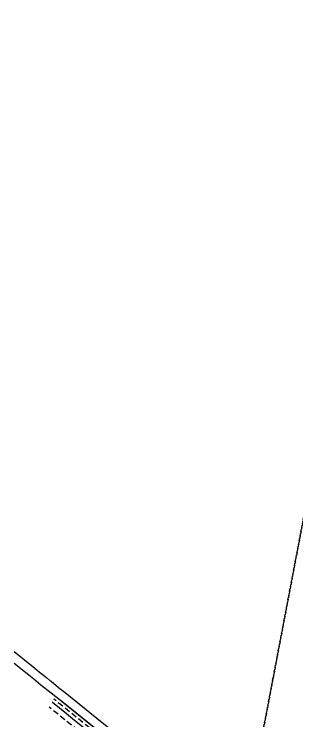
# Model space of a CAD drawing. Extents: x 532499 to 536929, y 6041259 to 6047760.
# Drawn here: x 532499 to 533113, y 6042701 to 6044236 of the extents above; entities that cross this region are included whole.
import ezdxf

# ---------------------------------------------------------------- set-up
doc = ezdxf.new("R2010")
doc.units = 0
doc.header["$LTSCALE"] = 5
doc.linetypes.add('foc-ACCESSROAD', pattern=[3.75, 2.5, -1.25])
doc.linetypes.add('foc-TIELINE', pattern=[1.875, 1.25, -0.625])
for name, color, linetype in [('C-RW', 13, 'Continuous'), ('F-AR', 190, 'foc-ACCESSROAD'), ('F-RW', 190, 'Continuous'), ('L-TIE', 7, 'foc-TIELINE')]:
    doc.layers.add(name, color=color, linetype=linetype)

msp = doc.modelspace()

# ---------------------------------------------------------------- linework, layer by layer
at = {"layer": 'C-RW'}
for points in [[(532498.71, 6042851.625), (532543.793, 6042815.353), (532554.039, 6042807.204), (532562.612, 6042800.325), (532569.627, 6042794.663), (532576.65, 6042789.032), (532579.02, 6042787.01), (532595.378, 6042773.849), (532609.355, 6042762.602), (532678.365, 6042707.074), (532715.521, 6042677.176)], [(532684.53, 6042677.351), (532609.535, 6042737.718), (532579.204, 6042761.457), (532557.034, 6042779.022), (532541.467, 6042791.548), (532534.352, 6042797.273), (532498.895, 6042825.799)]]:
    msp.add_lwpolyline(points, dxfattribs=at)
at = {"layer": 'F-AR', "flags": 128}
for points in [[(533436.698, 6042062.196), (533423.473, 6042072.86), (532986.527, 6042425.177), (532854.117, 6042531.813), (532657.86, 6042689.772), (532592.955, 6042742.012), (532585.185, 6042748.266)], [(533426.356, 6042044.857), (533410.925, 6042057.3), (532973.98, 6042409.616), (532841.579, 6042516.244), (532645.326, 6042674.2), (532580.421, 6042726.44), (532575.001, 6042730.802)]]:
    msp.add_lwpolyline(points, dxfattribs=at)
at = {"layer": 'F-RW', "flags": 128}
for points in [[(532588.777, 6042754.426), (532612.132, 6042735.627), (532649.315, 6042705.697), (532686.466, 6042675.793), (532858.346, 6042537.448), (532924.527, 6042493.107), (532965.726, 6042459.91), (532992.22, 6042429.558), (533412.299, 6042090.902), (533443.317, 6042065.895)], [(533435.026, 6042053.349), (533412.438, 6042071.562), (532981.863, 6042418.727), (532966.749, 6042436.035), (532955.366, 6042449.072), (532915.636, 6042481.018), (532887.421, 6042499.922), (532849.458, 6042525.358), (532662.75, 6042675.63), (532625.596, 6042705.535), (532612.268, 6042716.263), (532581.937, 6042740.675), (532581.135, 6042741.321)]]:
    msp.add_lwpolyline(points, dxfattribs=at)
at = {"layer": 'L-TIE'}
for p, q in [((533943.477, 6047422.759), (532992.295, 6042429.683)), ((532992.295, 6042429.683), (533943.477, 6047422.759))]:
    msp.add_line(p, q, dxfattribs=at)

doc.saveas('drawing.dxf')
